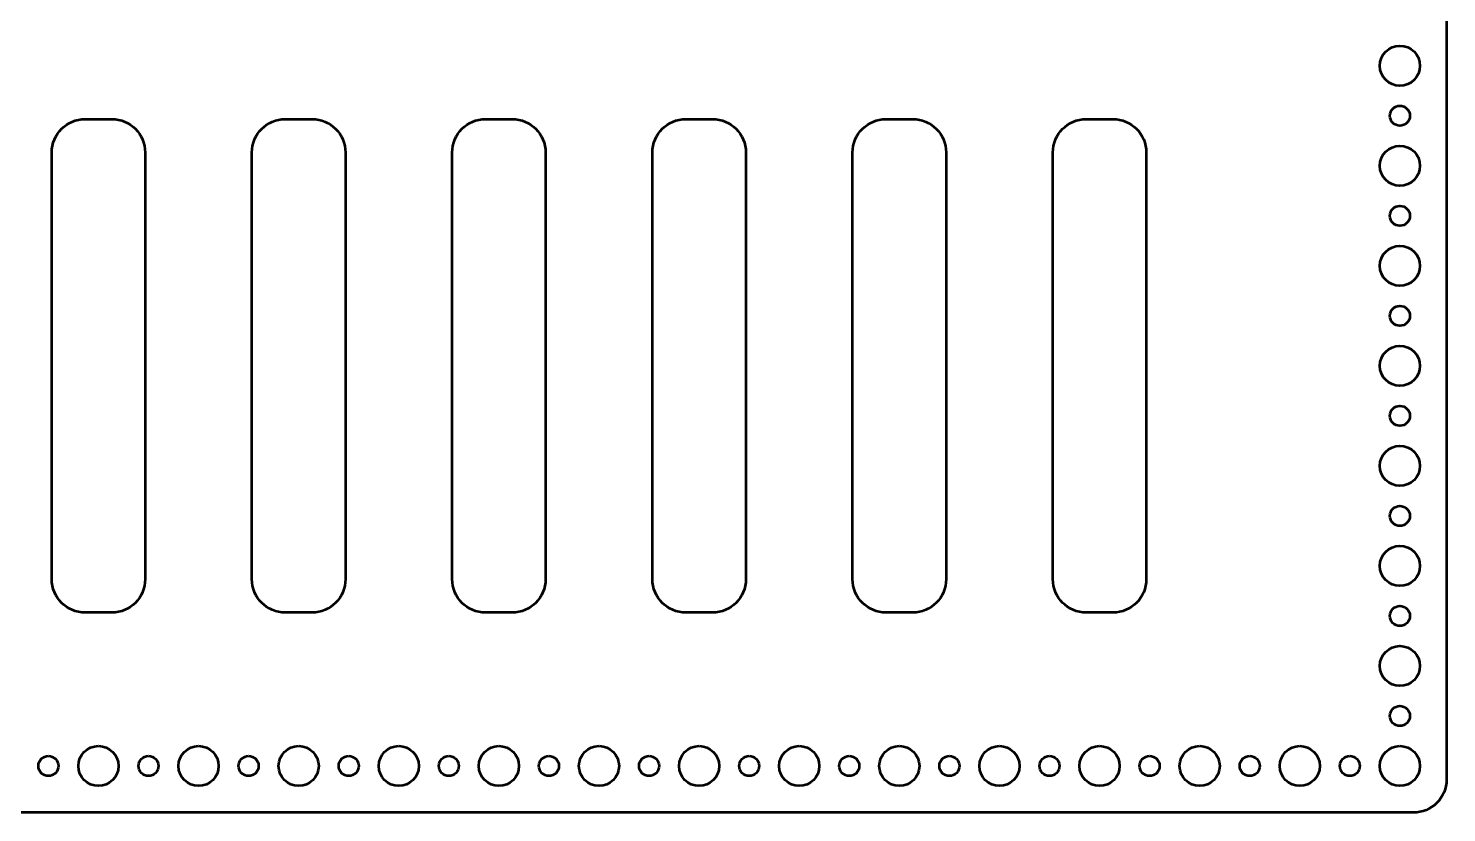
# Model space of a CAD drawing. Header units: centimetres. Extents: x -69 to 69, y -115 to 104.
# Drawn here: x 40.2 to 61.45, y -56.95 to -45.19 of the extents above; entities that cross this region are included whole.
import ezdxf

# ---------------------------------------------------------------- set-up
doc = ezdxf.new("R2010")
doc.units = ezdxf.units.CM
doc.header["$MEASUREMENT"] = 0
doc.layers.add('Layer 1', color=7, linetype='Continuous')

msp = doc.modelspace()

# ---------------------------------------------------------------- linework, layer by layer
at = {"layer": 'Layer 1', "lineweight": 53}
for centre, major_axis in [((40.5, -56.25), (0, 0.15)), ((41.24999, -56.25001), (0, 0.30001)), ((42, -56.25), (0, 0.15)), ((42.74999, -56.25001), (0, 0.30001)), ((43.5, -56.25), (0, 0.15)), ((44.24999, -56.25001), (0, 0.30001)), ((45, -56.25), (0, 0.15)), ((45.74999, -56.25001), (0, 0.30001)), ((46.5, -56.25), (0, 0.15)), ((47.24999, -56.25001), (0, 0.30001)), ((48, -56.25), (0, 0.15)), ((48.74999, -56.25001), (0, 0.30001)), ((49.5, -56.25), (0, 0.15)), ((50.24999, -56.25001), (0, 0.30001)), ((51, -56.25), (0, 0.15)), ((51.74999, -56.25001), (0, 0.30001)), ((52.5, -56.25), (0, 0.15)), ((53.24999, -56.25001), (0, 0.30001)), ((54, -56.25), (0, 0.15)), ((54.74999, -56.25001), (0, 0.30001)), ((55.5, -56.25), (0, 0.15)), ((56.24999, -56.25001), (0, 0.30001)), ((57, -56.25), (0, 0.15)), ((57.74999, -56.25001), (0, 0.30001)), ((58.5, -56.25), (0, 0.15)), ((59.24999, -56.25001), (0, 0.30001)), ((60, -56.25), (0, 0.15)), ((60.74999, -56.25001), (0, 0.30001))]:
    msp.add_ellipse(centre, major_axis=major_axis, ratio=1, dxfattribs=at)
for points, knots in [([(61.45, -56.45), (61.45, -56.45), (61.45, -33.55), (61.45, -33.55), (61.45, -33.55), (61.45, -33.27386), (61.22614, -33.05), (60.95, -33.05), (60.95, -33.05), (60.95, -33.05), (29.05, -33.05), (29.05, -33.05), (29.05, -33.05), (28.77386, -33.05), (28.55, -33.27386), (28.55, -33.55), (28.55, -33.55), (28.55, -33.55), (28.55, -56.45), (28.55, -56.45), (28.55, -56.45), (28.55, -56.72614), (28.77386, -56.95), (29.05, -56.95), (29.05, -56.95), (29.05, -56.95), (60.95, -56.95), (60.95, -56.95), (60.95, -56.95), (61.22614, -56.95), (61.45, -56.72614), (61.45, -56.45)], [0, 0, 0, 0, 0.11111111, 0.11111111, 0.11111111, 0.11111111, 0.22222222, 0.22222222, 0.22222222, 0.22222222, 0.33333333, 0.33333333, 0.33333333, 0.33333333, 0.44444444, 0.44444444, 0.44444444, 0.44444444, 0.55555556, 0.55555556, 0.55555556, 0.55555556, 0.66666667, 0.66666667, 0.66666667, 0.66666667, 0.77777778, 0.77777778, 0.77777778, 0.77777778, 1, 1, 1, 1]), ([(61.05, -45.75), (61.05, -45.58431), (60.91569, -45.45), (60.75, -45.45), (60.75, -45.45), (60.58431, -45.45), (60.45, -45.58431), (60.45, -45.75), (60.45, -45.75), (60.45, -45.91569), (60.58431, -46.05), (60.75, -46.05), (60.75, -46.05), (60.91569, -46.05), (61.05, -45.91569), (61.05, -45.75)], [0, 0, 0, 0, 0.2, 0.2, 0.2, 0.2, 0.4, 0.4, 0.4, 0.4, 0.6, 0.6, 0.6, 0.6, 1, 1, 1, 1]), ([(60.9, -46.5), (60.9, -46.41716), (60.83284, -46.35), (60.75, -46.35), (60.75, -46.35), (60.66716, -46.35), (60.6, -46.41716), (60.6, -46.5), (60.6, -46.5), (60.6, -46.58284), (60.66716, -46.65), (60.75, -46.65), (60.75, -46.65), (60.83284, -46.65), (60.9, -46.58284), (60.9, -46.5)], [0, 0, 0, 0, 0.2, 0.2, 0.2, 0.2, 0.4, 0.4, 0.4, 0.4, 0.6, 0.6, 0.6, 0.6, 1, 1, 1, 1]), ([(41.95, -53.45), (41.95, -53.45), (41.95, -47.05), (41.95, -47.05), (41.95, -47.05), (41.95, -46.77386), (41.72614, -46.55), (41.45, -46.55), (41.45, -46.55), (41.45, -46.55), (41.05, -46.55), (41.05, -46.55), (41.05, -46.55), (40.77386, -46.55), (40.55, -46.77386), (40.55, -47.05), (40.55, -47.05), (40.55, -47.05), (40.55, -53.45), (40.55, -53.45), (40.55, -53.45), (40.55, -53.72614), (40.77386, -53.95), (41.05, -53.95), (41.05, -53.95), (41.05, -53.95), (41.45, -53.95), (41.45, -53.95), (41.45, -53.95), (41.72614, -53.95), (41.95, -53.72614), (41.95, -53.45)], [0, 0, 0, 0, 0.11111111, 0.11111111, 0.11111111, 0.11111111, 0.22222222, 0.22222222, 0.22222222, 0.22222222, 0.33333333, 0.33333333, 0.33333333, 0.33333333, 0.44444444, 0.44444444, 0.44444444, 0.44444444, 0.55555556, 0.55555556, 0.55555556, 0.55555556, 0.66666667, 0.66666667, 0.66666667, 0.66666667, 0.77777778, 0.77777778, 0.77777778, 0.77777778, 1, 1, 1, 1]), ([(44.95, -53.45), (44.95, -53.45), (44.95, -47.05), (44.95, -47.05), (44.95, -47.05), (44.95, -46.77386), (44.72614, -46.55), (44.45, -46.55), (44.45, -46.55), (44.45, -46.55), (44.05, -46.55), (44.05, -46.55), (44.05, -46.55), (43.77386, -46.55), (43.55, -46.77386), (43.55, -47.05), (43.55, -47.05), (43.55, -47.05), (43.55, -53.45), (43.55, -53.45), (43.55, -53.45), (43.55, -53.72614), (43.77386, -53.95), (44.05, -53.95), (44.05, -53.95), (44.05, -53.95), (44.45, -53.95), (44.45, -53.95), (44.45, -53.95), (44.72614, -53.95), (44.95, -53.72614), (44.95, -53.45)], [0, 0, 0, 0, 0.11111111, 0.11111111, 0.11111111, 0.11111111, 0.22222222, 0.22222222, 0.22222222, 0.22222222, 0.33333333, 0.33333333, 0.33333333, 0.33333333, 0.44444444, 0.44444444, 0.44444444, 0.44444444, 0.55555556, 0.55555556, 0.55555556, 0.55555556, 0.66666667, 0.66666667, 0.66666667, 0.66666667, 0.77777778, 0.77777778, 0.77777778, 0.77777778, 1, 1, 1, 1]), ([(47.95, -53.45), (47.95, -53.45), (47.95, -47.05), (47.95, -47.05), (47.95, -47.05), (47.95, -46.77386), (47.72614, -46.55), (47.45, -46.55), (47.45, -46.55), (47.45, -46.55), (47.05, -46.55), (47.05, -46.55), (47.05, -46.55), (46.77386, -46.55), (46.55, -46.77386), (46.55, -47.05), (46.55, -47.05), (46.55, -47.05), (46.55, -53.45), (46.55, -53.45), (46.55, -53.45), (46.55, -53.72614), (46.77386, -53.95), (47.05, -53.95), (47.05, -53.95), (47.05, -53.95), (47.45, -53.95), (47.45, -53.95), (47.45, -53.95), (47.72614, -53.95), (47.95, -53.72614), (47.95, -53.45)], [0, 0, 0, 0, 0.11111111, 0.11111111, 0.11111111, 0.11111111, 0.22222222, 0.22222222, 0.22222222, 0.22222222, 0.33333333, 0.33333333, 0.33333333, 0.33333333, 0.44444444, 0.44444444, 0.44444444, 0.44444444, 0.55555556, 0.55555556, 0.55555556, 0.55555556, 0.66666667, 0.66666667, 0.66666667, 0.66666667, 0.77777778, 0.77777778, 0.77777778, 0.77777778, 1, 1, 1, 1]), ([(50.95, -53.45), (50.95, -53.45), (50.95, -47.05), (50.95, -47.05), (50.95, -47.05), (50.95, -46.77386), (50.72614, -46.55), (50.45, -46.55), (50.45, -46.55), (50.45, -46.55), (50.05, -46.55), (50.05, -46.55), (50.05, -46.55), (49.77386, -46.55), (49.55, -46.77386), (49.55, -47.05), (49.55, -47.05), (49.55, -47.05), (49.55, -53.45), (49.55, -53.45), (49.55, -53.45), (49.55, -53.72614), (49.77386, -53.95), (50.05, -53.95), (50.05, -53.95), (50.05, -53.95), (50.45, -53.95), (50.45, -53.95), (50.45, -53.95), (50.72614, -53.95), (50.95, -53.72614), (50.95, -53.45)], [0, 0, 0, 0, 0.11111111, 0.11111111, 0.11111111, 0.11111111, 0.22222222, 0.22222222, 0.22222222, 0.22222222, 0.33333333, 0.33333333, 0.33333333, 0.33333333, 0.44444444, 0.44444444, 0.44444444, 0.44444444, 0.55555556, 0.55555556, 0.55555556, 0.55555556, 0.66666667, 0.66666667, 0.66666667, 0.66666667, 0.77777778, 0.77777778, 0.77777778, 0.77777778, 1, 1, 1, 1]), ([(53.95, -53.45), (53.95, -53.45), (53.95, -47.05), (53.95, -47.05), (53.95, -47.05), (53.95, -46.77386), (53.72614, -46.55), (53.45, -46.55), (53.45, -46.55), (53.45, -46.55), (53.05, -46.55), (53.05, -46.55), (53.05, -46.55), (52.77386, -46.55), (52.55, -46.77386), (52.55, -47.05), (52.55, -47.05), (52.55, -47.05), (52.55, -53.45), (52.55, -53.45), (52.55, -53.45), (52.55, -53.72614), (52.77386, -53.95), (53.05, -53.95), (53.05, -53.95), (53.05, -53.95), (53.45, -53.95), (53.45, -53.95), (53.45, -53.95), (53.72614, -53.95), (53.95, -53.72614), (53.95, -53.45)], [0, 0, 0, 0, 0.11111111, 0.11111111, 0.11111111, 0.11111111, 0.22222222, 0.22222222, 0.22222222, 0.22222222, 0.33333333, 0.33333333, 0.33333333, 0.33333333, 0.44444444, 0.44444444, 0.44444444, 0.44444444, 0.55555556, 0.55555556, 0.55555556, 0.55555556, 0.66666667, 0.66666667, 0.66666667, 0.66666667, 0.77777778, 0.77777778, 0.77777778, 0.77777778, 1, 1, 1, 1]), ([(56.95, -53.45), (56.95, -53.45), (56.95, -47.05), (56.95, -47.05), (56.95, -47.05), (56.95, -46.77386), (56.72614, -46.55), (56.45, -46.55), (56.45, -46.55), (56.45, -46.55), (56.05, -46.55), (56.05, -46.55), (56.05, -46.55), (55.77386, -46.55), (55.55, -46.77386), (55.55, -47.05), (55.55, -47.05), (55.55, -47.05), (55.55, -53.45), (55.55, -53.45), (55.55, -53.45), (55.55, -53.72614), (55.77386, -53.95), (56.05, -53.95), (56.05, -53.95), (56.05, -53.95), (56.45, -53.95), (56.45, -53.95), (56.45, -53.95), (56.72614, -53.95), (56.95, -53.72614), (56.95, -53.45)], [0, 0, 0, 0, 0.11111111, 0.11111111, 0.11111111, 0.11111111, 0.22222222, 0.22222222, 0.22222222, 0.22222222, 0.33333333, 0.33333333, 0.33333333, 0.33333333, 0.44444444, 0.44444444, 0.44444444, 0.44444444, 0.55555556, 0.55555556, 0.55555556, 0.55555556, 0.66666667, 0.66666667, 0.66666667, 0.66666667, 0.77777778, 0.77777778, 0.77777778, 0.77777778, 1, 1, 1, 1]), ([(61.05, -47.25), (61.05, -47.08431), (60.91569, -46.95), (60.75, -46.95), (60.75, -46.95), (60.58431, -46.95), (60.45, -47.08431), (60.45, -47.25), (60.45, -47.25), (60.45, -47.41569), (60.58431, -47.55), (60.75, -47.55), (60.75, -47.55), (60.91569, -47.55), (61.05, -47.41569), (61.05, -47.25)], [0, 0, 0, 0, 0.2, 0.2, 0.2, 0.2, 0.4, 0.4, 0.4, 0.4, 0.6, 0.6, 0.6, 0.6, 1, 1, 1, 1]), ([(60.9, -48), (60.9, -47.91716), (60.83284, -47.85), (60.75, -47.85), (60.75, -47.85), (60.66716, -47.85), (60.6, -47.91716), (60.6, -48), (60.6, -48), (60.6, -48.08284), (60.66716, -48.15), (60.75, -48.15), (60.75, -48.15), (60.83284, -48.15), (60.9, -48.08284), (60.9, -48)], [0, 0, 0, 0, 0.2, 0.2, 0.2, 0.2, 0.4, 0.4, 0.4, 0.4, 0.6, 0.6, 0.6, 0.6, 1, 1, 1, 1]), ([(61.05, -48.75), (61.05, -48.58431), (60.91569, -48.45), (60.75, -48.45), (60.75, -48.45), (60.58431, -48.45), (60.45, -48.58431), (60.45, -48.75), (60.45, -48.75), (60.45, -48.91569), (60.58431, -49.05), (60.75, -49.05), (60.75, -49.05), (60.91569, -49.05), (61.05, -48.91569), (61.05, -48.75)], [0, 0, 0, 0, 0.2, 0.2, 0.2, 0.2, 0.4, 0.4, 0.4, 0.4, 0.6, 0.6, 0.6, 0.6, 1, 1, 1, 1]), ([(60.9, -49.5), (60.9, -49.41716), (60.83284, -49.35), (60.75, -49.35), (60.75, -49.35), (60.66716, -49.35), (60.6, -49.41716), (60.6, -49.5), (60.6, -49.5), (60.6, -49.58284), (60.66716, -49.65), (60.75, -49.65), (60.75, -49.65), (60.83284, -49.65), (60.9, -49.58284), (60.9, -49.5)], [0, 0, 0, 0, 0.2, 0.2, 0.2, 0.2, 0.4, 0.4, 0.4, 0.4, 0.6, 0.6, 0.6, 0.6, 1, 1, 1, 1]), ([(61.05, -50.25), (61.05, -50.08431), (60.91569, -49.95), (60.75, -49.95), (60.75, -49.95), (60.58431, -49.95), (60.45, -50.08431), (60.45, -50.25), (60.45, -50.25), (60.45, -50.41569), (60.58431, -50.55), (60.75, -50.55), (60.75, -50.55), (60.91569, -50.55), (61.05, -50.41569), (61.05, -50.25)], [0, 0, 0, 0, 0.2, 0.2, 0.2, 0.2, 0.4, 0.4, 0.4, 0.4, 0.6, 0.6, 0.6, 0.6, 1, 1, 1, 1]), ([(60.9, -51), (60.9, -50.91716), (60.83284, -50.85), (60.75, -50.85), (60.75, -50.85), (60.66716, -50.85), (60.6, -50.91716), (60.6, -51), (60.6, -51), (60.6, -51.08284), (60.66716, -51.15), (60.75, -51.15), (60.75, -51.15), (60.83284, -51.15), (60.9, -51.08284), (60.9, -51)], [0, 0, 0, 0, 0.2, 0.2, 0.2, 0.2, 0.4, 0.4, 0.4, 0.4, 0.6, 0.6, 0.6, 0.6, 1, 1, 1, 1]), ([(61.05, -51.75), (61.05, -51.58431), (60.91569, -51.45), (60.75, -51.45), (60.75, -51.45), (60.58431, -51.45), (60.45, -51.58431), (60.45, -51.75), (60.45, -51.75), (60.45, -51.91569), (60.58431, -52.05), (60.75, -52.05), (60.75, -52.05), (60.91569, -52.05), (61.05, -51.91569), (61.05, -51.75)], [0, 0, 0, 0, 0.2, 0.2, 0.2, 0.2, 0.4, 0.4, 0.4, 0.4, 0.6, 0.6, 0.6, 0.6, 1, 1, 1, 1]), ([(60.9, -52.5), (60.9, -52.41716), (60.83284, -52.35), (60.75, -52.35), (60.75, -52.35), (60.66716, -52.35), (60.6, -52.41716), (60.6, -52.5), (60.6, -52.5), (60.6, -52.58284), (60.66716, -52.65), (60.75, -52.65), (60.75, -52.65), (60.83284, -52.65), (60.9, -52.58284), (60.9, -52.5)], [0, 0, 0, 0, 0.2, 0.2, 0.2, 0.2, 0.4, 0.4, 0.4, 0.4, 0.6, 0.6, 0.6, 0.6, 1, 1, 1, 1]), ([(61.05, -53.25), (61.05, -53.08431), (60.91569, -52.95), (60.75, -52.95), (60.75, -52.95), (60.58431, -52.95), (60.45, -53.08431), (60.45, -53.25), (60.45, -53.25), (60.45, -53.41569), (60.58431, -53.55), (60.75, -53.55), (60.75, -53.55), (60.91569, -53.55), (61.05, -53.41569), (61.05, -53.25)], [0, 0, 0, 0, 0.2, 0.2, 0.2, 0.2, 0.4, 0.4, 0.4, 0.4, 0.6, 0.6, 0.6, 0.6, 1, 1, 1, 1]), ([(60.9, -54), (60.9, -53.91716), (60.83284, -53.85), (60.75, -53.85), (60.75, -53.85), (60.66716, -53.85), (60.6, -53.91716), (60.6, -54), (60.6, -54), (60.6, -54.08284), (60.66716, -54.15), (60.75, -54.15), (60.75, -54.15), (60.83284, -54.15), (60.9, -54.08284), (60.9, -54)], [0, 0, 0, 0, 0.2, 0.2, 0.2, 0.2, 0.4, 0.4, 0.4, 0.4, 0.6, 0.6, 0.6, 0.6, 1, 1, 1, 1]), ([(61.05, -54.75), (61.05, -54.58431), (60.91569, -54.45), (60.75, -54.45), (60.75, -54.45), (60.58431, -54.45), (60.45, -54.58431), (60.45, -54.75), (60.45, -54.75), (60.45, -54.91569), (60.58431, -55.05), (60.75, -55.05), (60.75, -55.05), (60.91569, -55.05), (61.05, -54.91569), (61.05, -54.75)], [0, 0, 0, 0, 0.2, 0.2, 0.2, 0.2, 0.4, 0.4, 0.4, 0.4, 0.6, 0.6, 0.6, 0.6, 1, 1, 1, 1]), ([(60.9, -55.5), (60.9, -55.41716), (60.83284, -55.35), (60.75, -55.35), (60.75, -55.35), (60.66716, -55.35), (60.6, -55.41716), (60.6, -55.5), (60.6, -55.5), (60.6, -55.58284), (60.66716, -55.65), (60.75, -55.65), (60.75, -55.65), (60.83284, -55.65), (60.9, -55.58284), (60.9, -55.5)], [0, 0, 0, 0, 0.2, 0.2, 0.2, 0.2, 0.4, 0.4, 0.4, 0.4, 0.6, 0.6, 0.6, 0.6, 1, 1, 1, 1])]:
    msp.add_open_spline(points, degree=3, knots=knots, dxfattribs=at)

doc.saveas('drawing.dxf')
